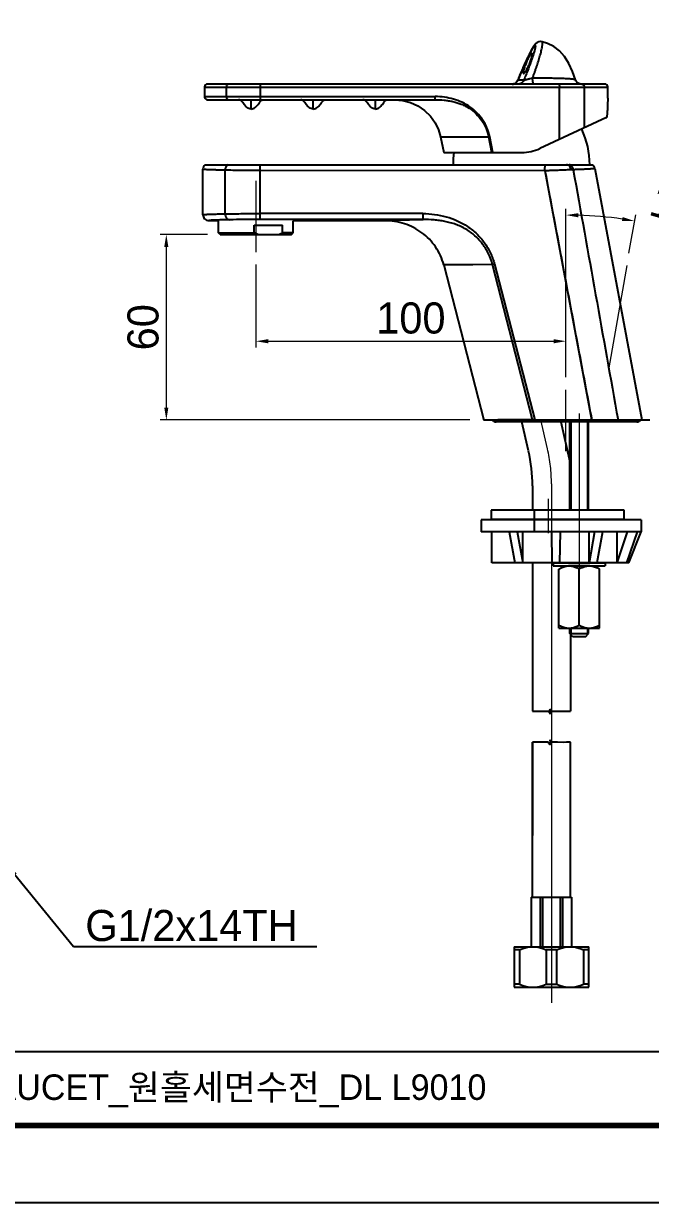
# Model space of a CAD drawing. Extents: x 0 to 790, y 0 to 579.
# Drawn here: x 324.7 to 526.4, y 0 to 379 of the extents above; entities that cross this region are included whole.
import ezdxf

# ---------------------------------------------------------------- set-up
doc = ezdxf.new("R2010")
doc.units = 0
doc.header["$LTSCALE"] = 10
doc.header["$MEASUREMENT"] = 0
doc.header["$PDMODE"] = 3
doc.header["$PDSIZE"] = -10
doc.linetypes.add('CENTER2', pattern=[28.575, 19.05, -3.175, 3.175, -3.175])
doc.layers.get('0').update_dxf_attribs({"linetype": 'CONTINUOUS'})
doc.layers.get('DEFPOINTS').update_dxf_attribs({"linetype": 'CONTINUOUS'})
doc.layers.add('Cneter', color=1, linetype='CENTER2', lineweight=13)
doc.layers.add('DEF_LAYER_ASSEM_MEMBER', color=7, linetype='CONTINUOUS')
doc.layers.add('DEF_LAYER_ROUND_FEAT', color=7, linetype='CONTINUOUS')
doc.styles.add('Daelim Dimension', font='')
doc.styles.add('DLB3013-CR2S_시공도$0$Daelim Dimension', font='H2GTRE.TTF')
doc.styles.get('Daelim Dimension').set_extended_font_data('나눔고딕')
doc.dimstyles.new('A3', dxfattribs={"dimtxt": 3, "dimasz": 4, "dimexe": 1.25, "dimexo": 0.3, "dimtad": 1, "dimdec": 4, "dimdsep": 46, "dimcen": 0, "dimclrd": 5, "dimclre": 5, "dimclrt": 7, "dimadec": 4, "dimazin": 2, "dimtfac": 1, "dimtdec": 4, "dimtmove": 0, "dimatfit": 3, "dimfxl": 1.25, "dimarcsym": 0})
doc.dimstyles.new('DLB3013-CR2S_시공도$0$DEFAULT', dxfattribs={"dimscale": 2, "dimtxt": 2, "dimasz": 2, "dimexe": 0, "dimexo": 2, "dimgap": 1, "dimtad": 1, "dimdec": 1, "dimzin": 9, "dimdsep": 46, "dimtxsty": 'DLB3013-CR2S_시공도$0$Daelim Dimension', "dimcen": 0.5, "dimclrd": 252, "dimclre": 252, "dimclrt": 3, "dimadec": 1, "dimazin": 0, "dimtfac": 1, "dimtdec": 1, "dimtix": 1, "dimtmove": 0, "dimatfit": 3, "dimfxl": 1, "dimtolj": 1, "dimtzin": 1, "dimlwd": 9, "dimlwe": 9, "dimarcsym": 0})

# ---------------------------------------------------------------- blocks, each defined once
blk = doc.blocks.new('A$C4846750D')
at = {"color": 7, "linetype": 'Continuous'}
for p, q in [((0, 0), (0, 19)), ((13, 0), (13, 19)), ((13, 0), (0, 0))]:
    blk.add_line(p, q, dxfattribs=at)
at = {"color": 0}
for p, q in [((3.02, 20), (9.98, 20)), ((6.5, 1), (6.5, 19))]:
    blk.add_line(p, q, dxfattribs=at)
at = {"color": 7, "linetype": 'Continuous'}
for points in [[(3.02, 20), (2.44, 19.94), (1.86, 19.81), (1.27, 19.61), (0.65, 19.35), (0, 19)], [(6.5, 19), (5.84, 19.35), (5.23, 19.62), (4.64, 19.81), (4.06, 19.94), (3.48, 20)], [(9.52, 20), (8.94, 19.94), (8.36, 19.81), (7.77, 19.61), (7.15, 19.35), (6.5, 19)], [(13, 19), (12.34, 19.35), (11.73, 19.62), (11.14, 19.81), (10.56, 19.94), (9.98, 20)], [(3.02, 0), (2.44, 0.06), (1.86, 0.19), (1.27, 0.39), (0.65, 0.65), (0, 1)], [(6.5, 1), (5.84, 0.65), (5.23, 0.38), (4.64, 0.19), (4.06, 0.06), (3.48, 0)], [(9.52, 0), (8.94, 0.06), (8.36, 0.19), (7.77, 0.39), (7.15, 0.65), (6.5, 1)], [(13, 1), (12.34, 0.65), (11.73, 0.38), (11.14, 0.19), (10.56, 0.06), (9.98, 0)]]:
    blk.add_lwpolyline(points, dxfattribs=at)
blk = doc.blocks.new('sdvxcvxc')
for p, q in [((7623.64, 273.94), (7666.45, 273.94)), ((7623.64, 270.94), (7623.64, 273.94)), ((7666.45, 273.94), (7666.45, 270.94)), ((7623.64, 270.94), (7666.45, 270.94))]:
    blk.add_line(p, q)
at = {"layer": 'Cneter'}
for p, q in [((7638.14, 277.53), (7638.14, 266.53)), ((7648.14, 277.53), (7648.14, 266.53))]:
    blk.add_line(p, q, dxfattribs=at)
blk = doc.blocks.new('sdvxcvxcv')
for p, q in [((7563.11, 326.08), (7563.11, 322.28)), ((7563.11, 326.08), (7614.61, 326.08)), ((7614.61, 326.08), (7614.61, 322.28)), ((7563.11, 322.28), (7614.61, 322.28)), ((7567.11, 312.28), (7563.11, 322.28)), ((7567.74, 312.28), (7564.39, 322.28)), ((7570.91, 312.28), (7567.55, 322.28)), ((7570.91, 312.28), (7570.91, 322.28)), ((7575.6, 322.28), (7577.41, 312.28)), ((7578.14, 322.28), (7579.95, 312.28)), ((7579.95, 312.28), (7579.95, 322.28)), ((7589.36, 312.28), (7589.11, 322.28)), ((7592.07, 322.28), (7591.86, 312.28)), ((7603.07, 322.28), (7601.26, 312.28)), ((7601.26, 312.28), (7601.26, 322.28)), ((7605.61, 322.28), (7603.8, 312.28)), ((7611.23, 312.28), (7611.23, 322.28)), ((7567.11, 312.28), (7567.11, 314.18)), ((7567.11, 312.28), (7611.23, 312.28))]:
    blk.add_line(p, q)
at = {"layer": 'Cneter'}
blk.add_line((7583.11, 331.08), (7583.11, 308.54), dxfattribs=at)
blk = doc.blocks.new('sdf45x4v53')
for p, q in [((4521.38, -363.03), (4521.38, -364.03)), ((4521.38, -363.03), (4538.08, -363.03)), ((4538.08, -363.03), (4538.08, -364.03)), ((4521.38, -364.03), (4538.08, -364.03))]:
    blk.add_line(p, q)
at = {"color": 7, "linetype": 'Continuous'}
for p, q in [((4526.73, -385.79), (4526.73, -384.03)), ((4527.73, -386.79), (4526.73, -385.79)), ((4526.73, -385.79), (4532.73, -385.79)), ((4531.73, -386.79), (4532.73, -385.79)), ((4532.73, -385.79), (4532.73, -384.03)), ((4531.73, -386.79), (4527.73, -386.79))]:
    blk.add_line(p, q, dxfattribs=at)
at = {"color": 3, "linetype": 'Continuous'}
for p, q in [((4527.03, -384), (4527.03, -386.09)), ((4532.43, -384), (4532.43, -386.09))]:
    blk.add_line(p, q, dxfattribs=at)
at = {"xscale": -1}
for name, p in [('sdvxcvxcv', (12112.84, -675.31)), ('sdvxcvxc', (12167.87, -620.04))]:
    blk.add_blockref(name, p, dxfattribs=at)
at = {"color": 0, "xscale": -1}
blk.add_blockref('A$C4846750D', (4536.23, -384.03), dxfattribs=at)
blk = doc.blocks.new('sd4f5x6v4cxv')
at = {"color": 7, "linetype": 'Continuous'}
for p, q in [((3725.48, 115.87), (3725.48, 115.87)), ((3727.28, 115.35), (3725.48, 115.87)), ((3732.74, 111.09), (3731.11, 112.95)), ((3734.14, 108.85), (3732.74, 111.09)), ((3719.04, 106.72), (3718.56, 105.58)), ((3719.49, 107.73), (3719, 106.62)), ((3719.91, 108.69), (3719.43, 107.6)), ((3735.34, 106.29), (3734.14, 108.85)), ((3736.26, 103.65), (3735.34, 106.29)), ((3716.8, 102.49), (3716.33, 102.3)), ((3717.21, 102.79), (3716.8, 102.49)), ((3718.11, 104.51), (3717.68, 103.47)), ((3717.68, 103.47), (3717.68, 103.47)), ((3717.71, 103.47), (3717.68, 103.47)), ((3719.61, 103.47), (3717.71, 103.47)), ((3718.59, 105.64), (3718.1, 104.49)), ((3736.39, 103.33), (3736.26, 103.65)), ((3736.7, 102.88), (3736.39, 103.33)), ((3737.13, 102.53), (3736.7, 102.88)), ((3737.63, 102.31), (3737.13, 102.53)), ((3616.85, 101.24), (3616.85, 98.24)), ((3616.85, 101.24), (3746.71, 101.24)), ((3745.71, 102.24), (3617.85, 102.24)), ((3623.86, 101.24), (3623.86, 98.24)), ((3634.77, 101.24), (3634.77, 98.24)), ((3716.33, 102.3), (3715.89, 102.24)), ((3731.06, 84.42), (3731.06, 101.24)), ((3738.17, 102.24), (3737.63, 102.31)), ((3739.13, 88.16), (3739.12, 101.24)), ((3746.71, 97.74), (3746.71, 101.24)), ((3616.85, 98.24), (3691.14, 98.24)), ((3617.85, 97.24), (3691.17, 97.24)), ((3631.85, 94.24), (3631.85, 97.24)), ((3651.85, 94.24), (3651.85, 97.24)), ((3671.85, 94.24), (3671.85, 97.24)), ((3746.27, 91.46), (3724.8, 81.53)), ((3746.55, 94.74), (3746.55, 93.8)), ((3692.83, 85.26), (3693.87, 80.24)), ((3692.83, 85.26), (3708.33, 85.26)), ((3709.36, 80.24), (3708.33, 85.26)), ((3709.69, 80.24), (3708.64, 85.33)), ((3693.87, 80.24), (3718.93, 80.24)), ((3617.05, 76.32), (3741.71, 76.32)), ((3680.64, 76.32), (3726.46, 76.26)), ((3616.36, 60.26), (3616.36, 74.85)), ((3623.49, 60.54), (3623.49, 74.56)), ((3634.76, 60.61), (3634.76, 74.47)), ((3726.43, 74.36), (3634.76, 74.47)), ((3742.48, 75.11), (3757.64, -5.75)), ((3618.25, 58.36), (3621.36, 58.36)), ((3622.35, 58.58), (3622.28, 58.58)), ((3687.14, 60.61), (3634.76, 60.61)), ((3687.2, 58.71), (3634.82, 58.71)), ((3674.96, 58.33), (3645.36, 58.34)), ((3647.85, 58.34), (3647.85, 58.34)), ((3697.89, 44.14), (3693.84, 44.12)), ((3693.84, 44.12), (3706.75, -5.77)), ((3703.24, 44.17), (3697.89, 44.14)), ((3709.59, 44.2), (3703.24, 44.17)), ((3722.47, -5.72), (3709.59, 44.2)), ((3710.19, 44.36), (3723.15, -5.72)), ((3711.24, -5.74), (3706.75, -5.77)), ((3711.35, -5.89), (3706.75, -5.77)), ((3711.34, -5.74), (3711.24, -5.74)), ((3711.35, -5.89), (3752.38, -5.89)), ((3752.38, -5.89), (3757.64, -5.75)), ((3752.42, -5.72), (3752.85, -5.72)), ((3752.85, -5.72), (3757.64, -5.75))]:
    blk.add_line(p, q, dxfattribs=at)
for points in [[(3725.48, 115.87), (3725.02, 115.92), (3724.43, 115.82), (3723.92, 115.59), (3723.51, 115.27), (3723.17, 114.89), (3722.85, 114.46), (3722.54, 113.96), (3722.21, 113.38), (3721.85, 112.73), (3721.49, 112.02), (3721.11, 111.27), (3720.73, 110.46), (3720.33, 109.6), (3719.84, 108.52)], [(3725.48, 115.87), (3725.05, 115.92), (3724.45, 115.83), (3723.94, 115.6), (3723.54, 115.29), (3723.21, 114.95), (3722.92, 114.56), (3722.63, 114.11), (3722.33, 113.59), (3722.01, 113.02), (3721.68, 112.4), (3721.34, 111.72), (3720.98, 111), (3720.61, 110.22), (3720.23, 109.4)], [(3731.11, 112.95), (3729.26, 114.37), (3727.28, 115.35)], [(3717.68, 103.47), (3717.53, 103.18), (3717.21, 102.79)], [(3617.85, 102.24), (3617.5, 102.18), (3617.2, 102), (3616.98, 101.73), (3616.86, 101.4), (3616.85, 101.24)], [(3746.71, 101.24), (3746.69, 101.4), (3746.58, 101.73), (3746.36, 102), (3746.05, 102.18), (3745.71, 102.24)], [(3616.85, 98.24), (3616.86, 98.08), (3616.98, 97.75), (3617.2, 97.48), (3617.5, 97.3), (3617.85, 97.24)], [(3678.14, 97.24), (3680.69, 97.02), (3683.19, 96.36), (3685.56, 95.28), (3687.71, 93.79), (3689.56, 91.96), (3691.07, 89.83), (3692.18, 87.51), (3692.83, 85.26)]]:
    blk.add_lwpolyline(points, dxfattribs=at)
for centre, radius, start, end in [((3671.85, 96.15), 1.91, 269.9412, 284.2774), ((3714.35, 76.32), 26.5, 0, 25.5665), ((3738.52, -59.6), 147.98, 101.6498, 101.7737), ((3723.35, 76.32), 26.5, 171.4811, 180), ((3718.93, 94.24), 14, 270, 294.8293), ((3740.61, 74.76), 1.9, 10.6236, 54.8639), ((3634.06, -405.71), 464.43, 91.1264, 91.4447), ((3768.81, -182.02), 233.84, 104.5181, 104.671), ((3723.71, -3386.06), 3380.34, 90.02103, 90.20973), ((3722.49, -89.96), 84.24, 89.5541, 90.0155), ((3731.11, 1006.93), 1012.68, 269.54961, 270.5869), ((3762.8, 1236.3), 1242.06, 269.40693, 269.52125)]:
    blk.add_arc(centre, radius, start, end, dxfattribs=at)
for points, knots in [([(3717.71, 103.47), (3717.94, 104.02), (3718.39, 105.13), (3719.09, 106.77), (3719.81, 108.41), (3720.42, 109.75), (3720.91, 110.79), (3721.28, 111.55), (3721.65, 112.28), (3722.02, 112.97), (3722.37, 113.6), (3722.66, 114.06), (3722.87, 114.36), (3723.01, 114.52), (3723.11, 114.63), (3723.19, 114.67), (3723.23, 114.68), (3723.27, 114.67), (3723.3, 114.64), (3723.32, 114.59), (3723.34, 114.5), (3723.34, 114.35), (3723.31, 114.14), (3723.27, 113.89), (3723.21, 113.61), (3723.14, 113.31), (3723.03, 112.86), (3722.86, 112.28), (3722.63, 111.55), (3722.38, 110.79), (3722.11, 110.01), (3721.83, 109.21), (3721.44, 108.13), (3720.92, 106.77), (3720.27, 105.12), (3719.83, 104.02), (3719.61, 103.47)], [0, 0, 0, 0, 0.073306, 0.146621, 0.219648, 0.291783, 0.327206, 0.361912, 0.395558, 0.42769, 0.457499, 0.483331, 0.494066, 0.503, 0.509564, 0.511878, 0.51366, 0.515155, 0.516745, 0.518747, 0.52131, 0.528126, 0.536875, 0.547277, 0.559096, 0.572035, 0.585824, 0.615331, 0.646745, 0.679566, 0.713404, 0.747991, 0.783143, 0.854636, 0.927086, 1, 1, 1, 1]), ([(3722.44, 104.17), (3722.56, 104.47), (3722.79, 105.07), (3723.12, 105.98), (3723.43, 106.89), (3723.84, 108.09), (3724.31, 109.56), (3724.75, 111.01), (3725.05, 112.13), (3725.25, 112.92), (3725.42, 113.66), (3725.53, 114.24), (3725.59, 114.66), (3725.63, 114.94), (3725.65, 115.2), (3725.65, 115.41), (3725.64, 115.59), (3725.61, 115.73), (3725.56, 115.83), (3725.5, 115.87), (3725.48, 115.87)], [0, 0, 0, 0, 0.079392, 0.158462, 0.237081, 0.315063, 0.468227, 0.61546, 0.685616, 0.752482, 0.814911, 0.871447, 0.896955, 0.920236, 0.940917, 0.958679, 0.973332, 0.984807, 0.99332, 1, 1, 1, 1]), ([(3722.26, 112.12), (3722.22, 112.14), (3722.13, 112.11), (3722.04, 112.04), (3721.95, 111.96), (3721.84, 111.84), (3721.68, 111.63), (3721.47, 111.31), (3721.2, 110.85), (3720.82, 110.12), (3720.55, 109.53), (3720.38, 109.12)], [0, 0, 0, 0, 0.035637, 0.063052, 0.098123, 0.140978, 0.1915, 0.314056, 0.461894, 0.62968, 1, 1, 1, 1]), ([(3721.42, 108.68), (3721.59, 109.09), (3721.83, 109.7), (3722.08, 110.48), (3722.22, 110.99), (3722.3, 111.37), (3722.34, 111.63), (3722.35, 111.78), (3722.35, 111.91), (3722.34, 112.03), (3722.3, 112.11), (3722.26, 112.12)], [0, 0, 0, 0, 0.370306, 0.538082, 0.685916, 0.808474, 0.858998, 0.901859, 0.936936, 0.964355, 1, 1, 1, 1]), ([(3720.38, 109.12), (3720.2, 108.7), (3719.97, 108.1), (3719.71, 107.31), (3719.57, 106.8), (3719.49, 106.42), (3719.45, 106.16), (3719.44, 106.01), (3719.44, 105.88), (3719.46, 105.77), (3719.5, 105.69), (3719.54, 105.67)], [0, 0, 0, 0, 0.370306, 0.538082, 0.685916, 0.808474, 0.858998, 0.901859, 0.936936, 0.964355, 1, 1, 1, 1]), ([(3719.54, 105.67), (3719.58, 105.65), (3719.66, 105.68), (3719.76, 105.75), (3719.85, 105.84), (3719.95, 105.95), (3720.11, 106.16), (3720.32, 106.48), (3720.59, 106.94), (3720.97, 107.67), (3721.24, 108.27), (3721.42, 108.68)], [0, 0, 0, 0, 0.035637, 0.063052, 0.098123, 0.140978, 0.1915, 0.314056, 0.461894, 0.62968, 1, 1, 1, 1]), ([(3715.89, 102.24), (3716.08, 102.24), (3716.47, 102.3), (3717, 102.55), (3717.43, 102.95), (3717.63, 103.29), (3717.71, 103.47)], [0, 0, 0, 0, 0.248733, 0.498094, 0.748496, 1, 1, 1, 1]), ([(3719.61, 103.47), (3719.54, 103.29), (3719.34, 102.95), (3718.9, 102.55), (3718.37, 102.3), (3717.98, 102.24), (3717.79, 102.24)], [0, 0, 0, 0, 0.251504, 0.501906, 0.751267, 1, 1, 1, 1]), ([(3722.44, 104.17), (3722.15, 104.08), (3721.72, 103.96), (3721.14, 103.81), (3720.73, 103.7), (3720.4, 103.62), (3720.16, 103.56), (3720, 103.53), (3719.87, 103.5), (3719.76, 103.48), (3719.67, 103.47), (3719.63, 103.47), (3719.61, 103.47)], [0, 0, 0, 0, 0.310147, 0.464426, 0.61276, 0.749203, 0.810518, 0.865587, 0.913258, 0.952471, 0.981962, 1, 1, 1, 1]), ([(3736.26, 103.65), (3736.26, 103.66), (3736.24, 103.66), (3736.21, 103.68), (3736.16, 103.69), (3736.09, 103.7), (3736, 103.72), (3735.86, 103.74), (3735.65, 103.77), (3735.36, 103.81), (3735.04, 103.84), (3734.68, 103.88), (3734.16, 103.92), (3733.47, 103.96), (3732.59, 104), (3731.67, 104.04), (3730.72, 104.07), (3729.73, 104.09), (3728.73, 104.12), (3727.71, 104.13), (3726.68, 104.15), (3725.63, 104.15), (3724.57, 104.17), (3723.51, 104.18), (3722.8, 104.14), (3722.44, 104.17)], [0, 0, 0, 0, 0.001103, 0.003662, 0.007599, 0.01279, 0.019118, 0.026509, 0.044196, 0.065274, 0.08909, 0.115039, 0.142733, 0.202114, 0.265663, 0.33242, 0.401591, 0.472653, 0.545221, 0.619007, 0.693795, 0.769411, 0.845712, 0.922608, 1, 1, 1, 1]), ([(3722.9, 102.24), (3722.82, 102.24), (3722.72, 102.38), (3722.64, 102.57), (3722.57, 102.81), (3722.52, 103.1), (3722.46, 103.56), (3722.44, 103.92), (3722.44, 104.17)], [0, 0, 0, 0, 0.109675, 0.204133, 0.325566, 0.470806, 0.63541, 1, 1, 1, 1]), ([(3624.62, 102.24), (3624.52, 102.24), (3624.3, 102.18), (3624.05, 101.95), (3623.89, 101.62), (3623.86, 101.37), (3623.86, 101.24)], [0, 0, 0, 0, 0.217614, 0.455372, 0.71915, 1, 1, 1, 1]), ([(3634.8, 102.24), (3634.8, 102.24), (3634.79, 102.23), (3634.79, 102.22), (3634.79, 102.19), (3634.79, 102.16), (3634.78, 102.12), (3634.78, 102.04), (3634.78, 101.94), (3634.77, 101.79), (3634.77, 101.61), (3634.77, 101.43), (3634.77, 101.3), (3634.77, 101.24)], [0, 0, 0, 0, 0.005689, 0.020374, 0.044335, 0.077468, 0.119448, 0.169859, 0.294116, 0.445384, 0.617951, 0.805424, 1, 1, 1, 1]), ([(3731.05, 102.24), (3731.05, 102.24), (3731.05, 102.23), (3731.05, 102.22), (3731.05, 102.19), (3731.05, 102.16), (3731.05, 102.12), (3731.05, 102.04), (3731.05, 101.94), (3731.05, 101.79), (3731.06, 101.62), (3731.06, 101.43), (3731.06, 101.3), (3731.06, 101.24)], [0, 0, 0, 0, 0.004919, 0.019338, 0.043155, 0.076207, 0.118149, 0.168557, 0.292897, 0.444355, 0.617206, 0.805032, 1, 1, 1, 1]), ([(3738.31, 102.24), (3738.42, 102.24), (3738.64, 102.18), (3738.91, 101.95), (3739.08, 101.62), (3739.12, 101.37), (3739.12, 101.24)], [0, 0, 0, 0, 0.225243, 0.465632, 0.726103, 1, 1, 1, 1]), ([(3623.86, 98.24), (3623.86, 98.11), (3623.89, 97.86), (3624.05, 97.53), (3624.3, 97.3), (3624.52, 97.24), (3624.62, 97.24)], [0, 0, 0, 0, 0.280754, 0.544471, 0.782308, 1, 1, 1, 1]), ([(3631.85, 94.24), (3631.61, 94.24), (3631.15, 94.32), (3630.54, 94.69), (3630.04, 95.18), (3629.6, 95.73), (3629.19, 96.28), (3628.84, 96.69), (3628.55, 96.96), (3628.33, 97.11), (3628.09, 97.21), (3627.93, 97.24), (3627.85, 97.24)], [0, 0, 0, 0, 0.135752, 0.267146, 0.402629, 0.540771, 0.675144, 0.798065, 0.853457, 0.904666, 0.952711, 1, 1, 1, 1]), ([(3631.85, 94.24), (3632.08, 94.24), (3632.55, 94.32), (3633.15, 94.69), (3633.65, 95.18), (3634.1, 95.73), (3634.51, 96.28), (3634.85, 96.69), (3635.14, 96.96), (3635.36, 97.11), (3635.6, 97.21), (3635.76, 97.24), (3635.85, 97.24)], [0, 0, 0, 0, 0.135752, 0.267146, 0.402629, 0.540772, 0.675145, 0.798065, 0.853457, 0.904666, 0.952711, 1, 1, 1, 1]), ([(3634.77, 98.24), (3634.77, 98.17), (3634.77, 98.04), (3634.77, 97.86), (3634.77, 97.69), (3634.78, 97.54), (3634.78, 97.43), (3634.78, 97.36), (3634.79, 97.32), (3634.79, 97.28), (3634.79, 97.26), (3634.79, 97.25), (3634.8, 97.24), (3634.8, 97.24)], [0, 0, 0, 0, 0.194576, 0.382049, 0.554616, 0.705884, 0.830141, 0.880552, 0.922532, 0.955665, 0.979626, 0.994311, 1, 1, 1, 1]), ([(3635.53, 97.18), (3635.6, 97.21), (3635.71, 97.23), (3635.82, 97.24), (3635.85, 97.24)], [0, 0, 0, 0, 0.747479, 1, 1, 1, 1]), ([(3648.17, 97.18), (3648.09, 97.21), (3647.98, 97.23), (3647.87, 97.24), (3647.85, 97.24)], [0, 0, 0, 0, 0.747492, 1, 1, 1, 1]), ([(3651.85, 94.24), (3651.61, 94.24), (3651.15, 94.32), (3650.54, 94.69), (3650.04, 95.18), (3649.6, 95.73), (3649.19, 96.28), (3648.84, 96.69), (3648.55, 96.96), (3648.33, 97.11), (3648.09, 97.21), (3647.93, 97.24), (3647.85, 97.24)], [0, 0, 0, 0, 0.135752, 0.267146, 0.402629, 0.540771, 0.675144, 0.798065, 0.853457, 0.904666, 0.952711, 1, 1, 1, 1]), ([(3651.85, 94.24), (3652.08, 94.24), (3652.55, 94.32), (3653.15, 94.69), (3653.65, 95.18), (3654.1, 95.73), (3654.51, 96.28), (3654.85, 96.69), (3655.14, 96.96), (3655.36, 97.11), (3655.6, 97.21), (3655.76, 97.24), (3655.85, 97.24)], [0, 0, 0, 0, 0.135752, 0.267146, 0.402629, 0.540772, 0.675145, 0.798065, 0.853457, 0.904666, 0.952711, 1, 1, 1, 1]), ([(3655.53, 97.18), (3655.6, 97.21), (3655.71, 97.23), (3655.82, 97.24), (3655.85, 97.24)], [0, 0, 0, 0, 0.747479, 1, 1, 1, 1]), ([(3671.85, 94.24), (3671.61, 94.24), (3671.15, 94.32), (3670.54, 94.69), (3670.04, 95.18), (3669.6, 95.73), (3669.19, 96.28), (3668.84, 96.69), (3668.55, 96.96), (3668.33, 97.11), (3668.09, 97.21), (3667.93, 97.24), (3667.85, 97.24)], [0, 0, 0, 0, 0.135752, 0.267146, 0.402629, 0.540771, 0.675144, 0.798065, 0.853457, 0.904666, 0.952711, 1, 1, 1, 1]), ([(3671.85, 94.24), (3672.08, 94.24), (3672.55, 94.32), (3673.15, 94.69), (3673.65, 95.18), (3674.1, 95.73), (3674.51, 96.28), (3674.85, 96.69), (3675.14, 96.96), (3675.36, 97.11), (3675.6, 97.21), (3675.76, 97.24), (3675.85, 97.24)], [0, 0, 0, 0, 0.135752, 0.267146, 0.402629, 0.540772, 0.675145, 0.798065, 0.853457, 0.904666, 0.952711, 1, 1, 1, 1]), ([(3675.53, 97.18), (3675.6, 97.21), (3675.71, 97.23), (3675.82, 97.24), (3675.85, 97.24)], [0, 0, 0, 0, 0.747479, 1, 1, 1, 1]), ([(3691.17, 97.24), (3691.17, 97.24), (3691.16, 97.25), (3691.16, 97.26), (3691.16, 97.28), (3691.16, 97.32), (3691.15, 97.36), (3691.15, 97.43), (3691.14, 97.54), (3691.14, 97.69), (3691.14, 97.86), (3691.14, 98.04), (3691.14, 98.17), (3691.14, 98.24)], [0, 0, 0, 0, 0.00569, 0.020377, 0.044334, 0.077452, 0.119412, 0.169806, 0.294028, 0.44527, 0.61785, 0.805392, 1, 1, 1, 1]), ([(3708.64, 85.33), (3708.25, 87.24), (3707.07, 90.04), (3704.59, 93.1), (3702.33, 95.01), (3699.76, 96.48), (3696.98, 97.49), (3694.08, 98.1), (3692.12, 98.24), (3691.14, 98.24)], [0, 0, 0, 0, 0.249173, 0.374307, 0.499445, 0.624568, 0.749688, 0.874847, 1, 1, 1, 1]), ([(3691.17, 97.24), (3692.11, 97.24), (3693.53, 97.16), (3695.4, 96.92), (3697.27, 96.57), (3699.09, 96.02), (3700.82, 95.22), (3702.47, 94.26), (3704.34, 92.76), (3706.18, 90.55), (3707.55, 88.02), (3708.13, 86.19), (3708.33, 85.26)], [0, 0, 0, 0, 0.124098, 0.186343, 0.248654, 0.373485, 0.436112, 0.498791, 0.624062, 0.749358, 0.874667, 1, 1, 1, 1]), ([(3746.71, 97.74), (3746.71, 97.74), (3746.71, 97.73), (3746.7, 97.72), (3746.7, 97.7), (3746.7, 97.68), (3746.7, 97.64), (3746.69, 97.59), (3746.68, 97.5), (3746.67, 97.37), (3746.66, 97.22), (3746.64, 97.05), (3746.63, 96.85), (3746.61, 96.63), (3746.59, 96.31), (3746.57, 95.87), (3746.55, 95.32), (3746.55, 94.93), (3746.55, 94.74)], [0, 0, 0, 0, 0.001216, 0.004852, 0.010891, 0.019317, 0.030112, 0.043258, 0.076447, 0.118515, 0.169069, 0.227602, 0.293534, 0.366255, 0.445035, 0.617719, 0.805192, 1, 1, 1, 1]), ([(3746.27, 91.46), (3746.3, 91.48), (3746.36, 91.56), (3746.41, 91.72), (3746.46, 91.96), (3746.49, 92.25), (3746.52, 92.6), (3746.54, 93.12), (3746.55, 93.52), (3746.55, 93.8)], [0, 0, 0, 0, 0.043663, 0.116241, 0.217412, 0.343442, 0.489682, 0.651151, 1, 1, 1, 1]), ([(3617.05, 76.32), (3616.84, 76.14), (3616.48, 75.69), (3616.36, 75.13), (3616.36, 74.85)], [0, 0, 0, 0, 0.500057, 1, 1, 1, 1]), ([(3624.39, 76.32), (3624.25, 76.24), (3623.99, 76.03), (3623.61, 75.45), (3623.49, 74.91), (3623.49, 74.56)], [0, 0, 0, 0, 0.231561, 0.486425, 1, 1, 1, 1]), ([(3634.76, 74.47), (3634.76, 74.68), (3634.76, 75.07), (3634.77, 75.6), (3634.79, 76.01), (3634.8, 76.23), (3634.81, 76.32)], [0, 0, 0, 0, 0.335243, 0.633938, 0.86384, 1, 1, 1, 1]), ([(3726.43, 74.36), (3726.43, 74.48), (3726.43, 74.72), (3726.43, 75.07), (3726.44, 75.39), (3726.44, 75.68), (3726.44, 75.88), (3726.45, 76.02), (3726.45, 76.1), (3726.45, 76.17), (3726.45, 76.21), (3726.46, 76.24), (3726.46, 76.26), (3726.46, 76.26)], [0, 0, 0, 0, 0.192792, 0.378702, 0.550113, 0.700838, 0.825304, 0.876129, 0.918729, 0.952686, 0.977657, 0.993465, 1, 1, 1, 1]), ([(3726.46, 76.26), (3727.12, 76.26), (3728.41, 76.26), (3730.7, 76.28), (3732.33, 76.29), (3733.34, 76.32)], [0, 0, 0, 0, 0.288415, 0.560977, 1, 1, 1, 1]), ([(3734.84, 74.7), (3734.81, 74.91), (3734.7, 75.33), (3734.36, 75.87), (3733.88, 76.23), (3733.5, 76.32), (3733.33, 76.32)], [0, 0, 0, 0, 0.265185, 0.532838, 0.780649, 1, 1, 1, 1]), ([(3735.53, 74.72), (3735.5, 74.92), (3735.4, 75.3), (3735.1, 75.8), (3734.68, 76.17), (3734.35, 76.29), (3734.18, 76.32)], [0, 0, 0, 0, 0.269947, 0.528097, 0.770685, 1, 1, 1, 1]), ([(3623.49, 74.56), (3623, 74.57), (3622.06, 74.59), (3620.71, 74.63), (3619.51, 74.66), (3618.6, 74.69), (3617.97, 74.71), (3617.56, 74.73), (3617.21, 74.75), (3616.92, 74.77), (3616.69, 74.79), (3616.53, 74.8), (3616.44, 74.82), (3616.4, 74.83), (3616.37, 74.83), (3616.36, 74.84), (3616.36, 74.85)], [0, 0, 0, 0, 0.206197, 0.395014, 0.564167, 0.711356, 0.775474, 0.832451, 0.881681, 0.922792, 0.955475, 0.979383, 0.987941, 0.994193, 0.998141, 1, 1, 1, 1]), ([(3634.76, 74.47), (3632.69, 74.48), (3628.94, 74.49), (3625.18, 74.53), (3623.49, 74.56)], [0, 0, 0, 0, 0.550267, 1, 1, 1, 1]), ([(3734.84, 74.7), (3734.29, 74.69), (3733.06, 74.62), (3731.45, 74.55), (3730.01, 74.49), (3728.85, 74.45), (3727.65, 74.41), (3726.84, 74.38), (3726.43, 74.36)], [0, 0, 0, 0, 0.197659, 0.439109, 0.572422, 0.71162, 0.854783, 1, 1, 1, 1]), ([(3726.43, 74.36), (3727.67, 67.69), (3730.19, 54.35), (3733.96, 34.33), (3737.71, 14.32), (3740.22, 0.97), (3741.48, -5.7)], [0, 0, 0, 0, 0.25, 0.5, 0.75, 1, 1, 1, 1]), ([(3735.53, 74.72), (3735.48, 74.72), (3735.28, 74.72), (3735.09, 74.71), (3734.95, 74.71)], [0, 0, 0, 0, 0.253698, 1, 1, 1, 1]), ([(3742.48, 75.11), (3742.48, 75.11), (3742.47, 75.1), (3742.43, 75.08), (3742.33, 75.06), (3742.18, 75.04), (3741.96, 75.02), (3741.68, 74.99), (3741.34, 74.97), (3740.96, 74.94), (3740.34, 74.91), (3739.46, 74.86), (3738.28, 74.81), (3736.95, 74.77), (3736.02, 74.74), (3735.53, 74.72)], [0, 0, 0, 0, 0.001883, 0.005629, 0.019805, 0.042926, 0.074719, 0.114864, 0.163053, 0.218944, 0.28207, 0.428142, 0.597997, 0.789364, 1, 1, 1, 1]), ([(3616.36, 60.26), (3616.36, 60.26), (3616.37, 60.27), (3616.4, 60.28), (3616.44, 60.29), (3616.53, 60.3), (3616.69, 60.32), (3616.92, 60.34), (3617.21, 60.36), (3617.56, 60.37), (3617.97, 60.39), (3618.6, 60.42), (3619.51, 60.45), (3620.71, 60.48), (3622.06, 60.51), (3623, 60.53), (3623.49, 60.54)], [0, 0, 0, 0, 0.001858, 0.005805, 0.012055, 0.020613, 0.044518, 0.0772, 0.118309, 0.167538, 0.224514, 0.288633, 0.435822, 0.604977, 0.793798, 1, 1, 1, 1]), ([(3616.36, 60.26), (3616.36, 60.01), (3616.45, 59.51), (3616.88, 58.88), (3617.51, 58.46), (3618.01, 58.36), (3618.25, 58.36)], [0, 0, 0, 0, 0.250026, 0.500001, 0.749975, 1, 1, 1, 1]), ([(3622.28, 58.58), (3621.99, 58.57), (3621.43, 58.55), (3620.65, 58.53), (3619.96, 58.5), (3619.45, 58.48), (3619.1, 58.46), (3618.88, 58.45), (3618.7, 58.43), (3618.54, 58.42), (3618.43, 58.41), (3618.36, 58.4), (3618.31, 58.39), (3618.29, 58.38), (3618.27, 58.38), (3618.27, 58.37), (3618.28, 58.37), (3618.26, 58.36), (3618.26, 58.36), (3618.23, 58.36), (3618.25, 58.36), (3618.25, 58.36)], [0, 0, 0, 0, 0.214884, 0.408216, 0.577885, 0.721021, 0.781968, 0.835414, 0.881354, 0.919296, 0.948691, 0.961996, 0.973915, 0.982049, 0.983972, 0.984642, 0.985669, 0.98696, 0.99233, 0.995508, 1, 1, 1, 1]), ([(3623.49, 60.54), (3625.18, 60.57), (3628.94, 60.6), (3632.69, 60.61), (3634.76, 60.61)], [0, 0, 0, 0, 0.449732, 1, 1, 1, 1]), ([(3623.49, 60.54), (3623.49, 60.3), (3623.56, 59.83), (3623.86, 59.19), (3624.35, 58.75), (3624.75, 58.64), (3624.93, 58.64)], [0, 0, 0, 0, 0.269289, 0.543992, 0.791157, 1, 1, 1, 1]), ([(3634.82, 58.71), (3633, 58.71), (3629.71, 58.7), (3626.41, 58.67), (3624.93, 58.64)], [0, 0, 0, 0, 0.550271, 1, 1, 1, 1]), ([(3634.82, 58.71), (3634.82, 58.72), (3634.81, 58.73), (3634.81, 58.76), (3634.8, 58.81), (3634.8, 58.87), (3634.79, 58.95), (3634.78, 59.09), (3634.78, 59.3), (3634.77, 59.58), (3634.77, 59.9), (3634.76, 60.25), (3634.76, 60.49), (3634.76, 60.61)], [0, 0, 0, 0, 0.007066, 0.023081, 0.048157, 0.082159, 0.124763, 0.175566, 0.299926, 0.450491, 0.621726, 0.807444, 1, 1, 1, 1]), ([(3674.96, 58.33), (3674.96, 58.33), (3674.97, 58.34), (3674.97, 58.34), (3674.98, 58.34)], [0, 0, 0, 0, 0.667213, 1, 1, 1, 1]), ([(3693.84, 44.12), (3693.31, 46.16), (3691.54, 50.09), (3687.79, 53.95), (3684.19, 56.19), (3681.25, 57.42), (3678.66, 58.04), (3676.55, 58.29), (3675.49, 58.33), (3674.96, 58.33)], [0, 0, 0, 0, 0.249185, 0.498588, 0.623853, 0.749157, 0.874498, 0.937249, 1, 1, 1, 1]), ([(3675.02, 58.36), (3675.06, 58.36), (3675.1, 58.36), (3675.15, 58.36), (3675.17, 58.36), (3675.18, 58.36), (3675.18, 58.35), (3675.17, 58.35), (3675.16, 58.35), (3675.14, 58.35), (3675.1, 58.35), (3675.04, 58.34), (3675, 58.34), (3674.98, 58.34)], [0, 0, 0, 0, 0.271304, 0.367864, 0.412445, 0.433338, 0.44086, 0.455845, 0.486305, 0.543208, 0.64584, 0.804121, 1, 1, 1, 1]), ([(3675.02, 58.36), (3675.07, 58.37), (3675.19, 58.39), (3675.54, 58.43), (3676.19, 58.48), (3677.21, 58.53), (3678.58, 58.57), (3680.29, 58.62), (3682.33, 58.65), (3684.67, 58.69), (3686.32, 58.71), (3687.2, 58.71)], [0, 0, 0, 0, 0.011988, 0.030234, 0.08678, 0.171053, 0.283388, 0.423989, 0.591729, 0.784579, 1, 1, 1, 1]), ([(3687.14, 60.61), (3689.67, 60.61), (3694.74, 59.96), (3700.61, 57.34), (3704.57, 54.16), (3706.66, 51.76), (3708.04, 49.63), (3709.23, 47.39), (3709.87, 45.58), (3710.19, 44.36)], [0, 0, 0, 0, 0.249694, 0.499191, 0.624327, 0.749478, 0.812133, 0.874796, 1, 1, 1, 1]), ([(3687.14, 60.61), (3687.14, 60.5), (3687.14, 60.27), (3687.14, 59.92), (3687.15, 59.59), (3687.16, 59.3), (3687.16, 59.08), (3687.17, 58.94), (3687.18, 58.86), (3687.18, 58.8), (3687.19, 58.76), (3687.19, 58.73), (3687.19, 58.72), (3687.2, 58.71)], [0, 0, 0, 0, 0.180173, 0.364021, 0.541237, 0.700006, 0.829493, 0.881321, 0.923732, 0.956333, 0.979492, 0.993787, 1, 1, 1, 1]), ([(3709.59, 44.2), (3709.28, 45.39), (3708.41, 47.72), (3706.47, 50.86), (3704.39, 53.12), (3702.5, 54.64), (3700.48, 55.98), (3698.28, 56.99), (3695.98, 57.71), (3694.24, 58.11), (3692.48, 58.39), (3690.14, 58.65), (3688.37, 58.72), (3687.2, 58.71)], [0, 0, 0, 0, 0.127724, 0.254948, 0.380619, 0.443814, 0.506837, 0.631543, 0.693731, 0.755622, 0.817011, 0.878029, 1, 1, 1, 1]), ([(3741.48, -5.7), (3743.05, -5.69), (3745.87, -5.68), (3748.69, -5.68), (3749.94, -5.7)], [0, 0, 0, 0, 0.55742, 1, 1, 1, 1])]:
    blk.add_open_spline(points, degree=3, knots=knots, dxfattribs=at)
for points in [[(3734.95, 74.71), (3734.91, 74.71), (3734.88, 74.71), (3734.84, 74.7)], [(3735.53, 74.72), (3740.34, 47.92), (3745.14, 21.11), (3749.94, -5.7)]]:
    blk.add_open_spline(points, degree=3, dxfattribs=at)
at = {"layer": 'DEF_LAYER_ASSEM_MEMBER', "color": 7, "linetype": 'Continuous'}
for p, q in [((3621.36, 54.38), (3621.36, 58.36)), ((3632.83, 54.38), (3632.83, 56.88)), ((3632.83, 56.88), (3641.96, 56.88)), ((3641.96, 54.38), (3641.96, 56.88)), ((3645.36, 54.38), (3645.36, 58.34)), ((3621.86, 53.88), (3621.36, 54.38)), ((3621.36, 54.38), (3632.83, 54.38)), ((3621.86, 53.88), (3644.86, 53.88)), ((3645.36, 54.38), (3641.96, 54.38)), ((3644.86, 53.88), (3645.36, 54.38))]:
    blk.add_line(p, q, dxfattribs=at)
for points in [[(3634.13, 53.88), (3634.02, 53.92), (3633.58, 54.07), (3633.15, 54.24), (3632.83, 54.38)], [(3640.66, 53.88), (3640.77, 53.92), (3641.21, 54.07), (3641.64, 54.24), (3641.96, 54.38)]]:
    blk.add_open_spline(points, degree=3, knots=[0, 0, 0, 0, 0.249612, 1, 1, 1, 1], dxfattribs=at)
at = {"layer": 'DEF_LAYER_ROUND_FEAT', "color": 7, "linetype": 'Continuous'}
for centre, start, end in [((3714.35, 76.32), 0, 25.5657), ((3723.35, 76.32), 171.4905, 180)]:
    blk.add_arc(centre, 26.5, start, end, dxfattribs=at)
blk = doc.blocks.new('*D7')
at = {"color": 5, "lineweight": 9, "ltscale": 0.5, "transparency": 16777216}
for p, q in [((399.39, 301.58), (399.39, 274.9)), ((403.39, 276.9), (495.22, 276.9)), ((499.22, 265.32), (499.22, 278.9))]:
    blk.add_line(p, q, dxfattribs=at)
at = {"color": 5, "ltscale": 0.5, "transparency": 16777216}
for points in [[(403.39, 277.57), (403.39, 276.23), (399.39, 276.9)], [(495.22, 277.57), (495.22, 276.23), (499.22, 276.9)]]:
    blk.add_solid(points, dxfattribs=at)
at = {"layer": 'DEFPOINTS', "color": 0, "ltscale": 0.5, "transparency": 16777216}
for p in [(399.39, 305.58), (499.22, 276.9), (499.22, 261.32)]:
    blk.add_point(p, dxfattribs=at)
at = {"color": 7, "ltscale": 0.5, "transparency": 16777216, "insert": (449.31, 284.31), "char_height": 10, "attachment_point": 5, "style": 'Daelim Dimension'}
blk.add_mtext('\\A1;100', dxfattribs=at)
blk = doc.blocks.new('*D8')
at = {"color": 5, "lineweight": 9, "ltscale": 0.5, "transparency": 16777216}
for p, q in [((383.89, 311.21), (368.61, 311.21)), ((370.61, 307.21), (370.61, 255.58)), ((468.23, 251.58), (368.61, 251.58))]:
    blk.add_line(p, q, dxfattribs=at)
at = {"color": 5, "ltscale": 0.5, "transparency": 16777216}
for points in [[(369.94, 307.21), (371.27, 307.21), (370.61, 311.21)], [(369.94, 255.58), (371.27, 255.58), (370.61, 251.58)]]:
    blk.add_solid(points, dxfattribs=at)
at = {"layer": 'DEFPOINTS', "color": 0, "ltscale": 0.5, "transparency": 16777216}
for p in [(387.89, 311.21), (370.61, 251.58), (472.23, 251.58)]:
    blk.add_point(p, dxfattribs=at)
at = {"color": 7, "ltscale": 0.5, "transparency": 16777216, "insert": (363.16, 281.4), "char_height": 10, "attachment_point": 5, "rotation": 90, "style": 'Daelim Dimension'}
blk.add_mtext('\\A1;60', dxfattribs=at)
blk = doc.blocks.new('*D11')
at = {"color": 5, "lineweight": 9, "ltscale": 0.5, "transparency": 16777216}
for p, q in [((499.22, 265.32), (499.22, 319.47)), ((519.48, 305.21), (521.65, 317.51))]:
    blk.add_line(p, q, dxfattribs=at)
blk.add_arc((499.22, 190.3), 127.18, 81.8022, 88.1978, dxfattribs=at)
at = {"color": 5, "ltscale": 0.5, "transparency": 16777216}
for points in [[(503.21, 316.74), (503.23, 318.08), (499.22, 317.47)], [(517.46, 316.83), (517.25, 315.51), (521.31, 315.54)]]:
    blk.add_solid(points, dxfattribs=at)
at = {"layer": 'DEFPOINTS', "color": 0, "ltscale": 0.5, "transparency": 16777216}
for p in [(506.62, 317.26), (518.79, 301.28), (512.98, 268.34), (499.22, 261.32), (499.22, 241.58)]:
    blk.add_point(p, dxfattribs=at)
at = {"color": 7, "ltscale": 0.5, "transparency": 16777216, "insert": (536.54, 319.6), "char_height": 10, "attachment_point": 5, "rotation": 343.9012, "style": 'Daelim Dimension'}
blk.add_mtext('\\A1;10%%D', dxfattribs=at)

msp = doc.modelspace()

# ---------------------------------------------------------------- linework, layer by layer
for p, q in [((507.51, 251.63), (492.47, 331.69)), ((472.78, 251.58), (526.22, 251.59)), ((522.05, 250.96), (476.73, 250.96)), ((487.16, 241.61), (485, 250.96)), ((497.53, 250.96), (500.48, 238.17)), ((488.44, 230.36), (488.44, 222.58)), ((488.44, 205.66), (488.44, 157.97)), ((500.64, 184.68), (500.64, 184.66)), ((500.64, 182.73), (500.64, 157.93)), ((494.61, 157.93), (494.54, 157.93)), ((488.44, 148), (488.44, 117.94))]:
    msp.add_line(p, q)
at = {"color": 7, "linetype": 'Continuous'}
for p, q in [((497.38, 251.58), (526.22, 251.58)), ((500.48, 222.58), (500.48, 250.96)), ((506.48, 222.58), (506.48, 250.96)), ((523.23, 251.58), (526.22, 251.58)), ((488.44, 157.97), (489.68, 157.97)), ((489.68, 157.97), (491.65, 157.96)), ((491.65, 157.96), (493.5, 157.93)), ((493.5, 157.93), (493.51, 157.93)), ((493.51, 157.93), (493.51, 157.93)), ((493.51, 157.93), (493.52, 157.93)), ((493.52, 157.93), (493.53, 157.93)), ((493.52, 157.93), (493.52, 157.93)), ((493.52, 157.93), (493.52, 157.93)), ((493.53, 157.93), (493.53, 157.93)), ((493.53, 157.93), (493.54, 157.93)), ((493.53, 157.93), (493.53, 157.93)), ((493.54, 157.94), (493.55, 157.93)), ((493.54, 157.94), (493.54, 157.94)), ((493.54, 157.93), (493.54, 157.94)), ((493.55, 157.93), (493.55, 157.93)), ((493.55, 157.93), (493.55, 157.93)), ((493.55, 157.93), (493.56, 157.92)), ((493.56, 157.92), (493.56, 157.91)), ((493.56, 157.91), (493.57, 157.9)), ((493.56, 157.91), (493.56, 157.91)), ((493.57, 157.9), (493.73, 157.66)), ((493.73, 157.66), (493.9, 157.4)), ((493.9, 157.4), (494.06, 157.16)), ((494.06, 157.16), (494.06, 157.16)), ((494.06, 157.16), (494.06, 157.15)), ((494.06, 157.15), (494.07, 157.15)), ((494.07, 158.21), (494.08, 158.71)), ((494.08, 157.66), (494.07, 158.21)), ((494.07, 157.15), (494.07, 157.14)), ((494.07, 157.14), (494.08, 157.13)), ((494.08, 158.74), (494.08, 158.74)), ((494.08, 158.74), (494.09, 158.73)), ((494.08, 158.73), (494.08, 158.74)), ((494.08, 158.74), (494.08, 158.74)), ((494.08, 158.72), (494.08, 158.73)), ((494.08, 158.72), (494.08, 158.72)), ((494.08, 158.71), (494.08, 158.72)), ((494.08, 158.71), (494.08, 158.71)), ((494.08, 157.16), (494.08, 157.66)), ((494.08, 157.15), (494.08, 157.16)), ((494.08, 157.16), (494.08, 157.16)), ((494.08, 157.14), (494.08, 157.15)), ((494.08, 157.15), (494.08, 157.15)), ((494.08, 157.13), (494.08, 157.14)), ((494.08, 157.13), (494.08, 157.13)), ((494.08, 157.13), (494.08, 157.13)), ((494.09, 158.73), (494.09, 158.72)), ((494.09, 158.72), (494.1, 158.71)), ((494.09, 158.72), (494.09, 158.72)), ((494.1, 158.71), (494.1, 158.71)), ((494.1, 158.71), (494.26, 158.47)), ((494.26, 158.47), (494.42, 158.21)), ((494.42, 158.21), (494.59, 157.97)), ((494.59, 157.97), (494.59, 157.96)), ((494.59, 157.96), (494.6, 157.96)), ((494.6, 157.96), (494.6, 157.95)), ((494.6, 157.95), (494.6, 157.94)), ((494.6, 157.94), (494.61, 157.94)), ((494.61, 157.93), (494.61, 157.93)), ((494.61, 157.94), (494.61, 157.93)), ((494.61, 157.93), (494.62, 157.93)), ((494.62, 157.93), (494.63, 157.94)), ((494.62, 157.93), (494.62, 157.93)), ((494.63, 157.93), (494.64, 157.93)), ((494.63, 157.94), (494.63, 157.94)), ((494.63, 157.94), (494.63, 157.93)), ((494.64, 157.93), (494.64, 157.93)), ((494.64, 157.93), (494.64, 157.93)), ((494.64, 157.93), (494.65, 157.93)), ((494.65, 157.93), (494.65, 157.93)), ((494.65, 157.93), (494.65, 157.93)), ((494.65, 157.93), (496.51, 157.91)), ((496.51, 157.91), (499.4, 157.93)), ((499.4, 157.93), (500.64, 157.93)), ((488.44, 98.19), (488.44, 148)), ((489.68, 148), (488.44, 148)), ((491.65, 147.99), (489.68, 148)), ((493.5, 147.96), (491.65, 147.99)), ((493.51, 147.96), (493.5, 147.96)), ((493.51, 147.96), (493.51, 147.96)), ((493.52, 147.96), (493.51, 147.96)), ((493.53, 147.96), (493.52, 147.96)), ((493.52, 147.96), (493.52, 147.96)), ((493.52, 147.96), (493.52, 147.96)), ((493.53, 147.96), (493.53, 147.96)), ((493.53, 147.96), (493.53, 147.96)), ((493.54, 147.96), (493.53, 147.96)), ((493.55, 147.96), (493.54, 147.96)), ((493.54, 147.96), (493.54, 147.96)), ((493.54, 147.96), (493.54, 147.96)), ((493.55, 147.95), (493.55, 147.96)), ((493.55, 147.96), (493.55, 147.96)), ((493.56, 147.95), (493.55, 147.95)), ((493.56, 147.94), (493.56, 147.95)), ((493.57, 147.93), (493.56, 147.94)), ((493.56, 147.94), (493.56, 147.94)), ((493.73, 147.68), (493.57, 147.93)), ((494.08, 148.74), (494.07, 148.24)), ((494.07, 148.24), (494.08, 147.69)), ((494.08, 148.77), (494.08, 148.77)), ((494.08, 148.77), (494.08, 148.76)), ((494.09, 148.76), (494.08, 148.77)), ((494.08, 148.77), (494.08, 148.77)), ((494.08, 148.76), (494.08, 148.75)), ((494.08, 148.75), (494.08, 148.75)), ((494.08, 148.75), (494.08, 148.74)), ((494.08, 148.74), (494.08, 148.74)), ((494.09, 148.75), (494.09, 148.76)), ((494.09, 148.75), (494.09, 148.75)), ((494.1, 148.74), (494.09, 148.75)), ((494.1, 148.74), (494.1, 148.74)), ((494.26, 148.5), (494.1, 148.74)), ((494.42, 148.24), (494.26, 148.5)), ((494.59, 148), (494.42, 148.24)), ((494.59, 147.99), (494.59, 148)), ((494.6, 147.98), (494.59, 147.99)), ((494.6, 147.98), (494.6, 147.98)), ((494.6, 147.97), (494.6, 147.98)), ((494.61, 147.97), (494.6, 147.97)), ((494.61, 147.96), (494.61, 147.97)), ((494.61, 147.96), (494.61, 147.96)), ((494.62, 147.96), (494.61, 147.96)), ((494.63, 147.96), (494.62, 147.96)), ((494.62, 147.96), (494.62, 147.96)), ((494.64, 147.96), (494.63, 147.96)), ((494.63, 147.96), (494.63, 147.96)), ((494.63, 147.96), (494.63, 147.96)), ((494.64, 147.96), (494.64, 147.96)), ((494.64, 147.96), (494.64, 147.96)), ((494.65, 147.96), (494.64, 147.96)), ((494.65, 147.96), (494.65, 147.96)), ((494.65, 147.96), (494.65, 147.96)), ((496.51, 147.94), (494.65, 147.96)), ((498.48, 147.93), (496.51, 147.94)), ((499.4, 147.96), (498.48, 147.93)), ((500.64, 147.96), (499.4, 147.96)), ((500.64, 98.19), (500.64, 147.96)), ((493.9, 147.43), (493.73, 147.68)), ((494.06, 147.19), (493.9, 147.43)), ((494.06, 147.19), (494.06, 147.19)), ((494.06, 147.18), (494.06, 147.19)), ((494.07, 147.17), (494.06, 147.18)), ((494.08, 147.16), (494.07, 147.17)), ((494.07, 147.17), (494.07, 147.17)), ((494.08, 147.69), (494.08, 147.19)), ((494.08, 147.19), (494.08, 147.18)), ((494.08, 147.19), (494.08, 147.19)), ((494.08, 147.18), (494.08, 147.17)), ((494.08, 147.17), (494.08, 147.16)), ((494.08, 147.17), (494.08, 147.17)), ((494.08, 147.16), (494.08, 147.16)), ((494.08, 147.16), (494.08, 147.16)), ((488.04, 98.19), (488.04, 82.19)), ((488.04, 98.19), (501.04, 98.19)), ((490.94, 98.19), (490.94, 82.19)), ((491.7, 98.19), (491.7, 82.19)), ((497.39, 98.19), (497.39, 82.19)), ((498.15, 98.19), (498.15, 82.19)), ((501.04, 98.19), (501.04, 82.19)), ((482.54, 82.19), (482.54, 69.19)), ((482.54, 82.19), (506.54, 82.19)), ((484.22, 81.19), (482.54, 81.19)), ((484.22, 81.19), (484.22, 70.19)), ((492.87, 81.19), (492.87, 70.19)), ((496.22, 81.19), (492.87, 81.19)), ((496.22, 81.19), (496.22, 70.19)), ((504.87, 81.19), (504.87, 70.19)), ((506.54, 81.19), (504.87, 81.19)), ((506.54, 69.19), (506.54, 82.19)), ((484.22, 70.19), (482.54, 70.19)), ((482.54, 69.19), (506.54, 69.19)), ((492.87, 70.19), (496.22, 70.19)), ((506.54, 70.19), (504.87, 70.19))]:
    msp.add_line(p, q, dxfattribs=at)
at = {"color": 3, "linetype": 'Continuous'}
for p, q in [((500.78, 250.96), (500.78, 222.58)), ((506.18, 250.96), (506.18, 222.58))]:
    msp.add_line(p, q, dxfattribs=at)
at = {"color": 0}
for p, q in [((488.99, 222.58), (488.99, 218.63)), ((488.99, 218.61), (488.99, 215.61))]:
    msp.add_line(p, q, dxfattribs=at)
at = {"color": 5}
msp.add_line((12.7, 48.49), (648.72, 48.49), dxfattribs=at)
at = {"ltscale": 0.5}
msp.add_lwpolyline([(0, 0), (789.88, 0), (789.88, 578.76), (0, 578.76)], close=True, dxfattribs=at)
at = {"color": 5, "linetype": 'ByBlock', "lineweight": 200, "const_width": 1.82}
msp.add_lwpolyline([(12.7, 24.78), (777.1, 24.78), (777.1, 565.32), (12.7, 565.32)], close=True, dxfattribs=at)
at = {"color": 7, "linetype": 'Continuous'}
for points in [[(484.22, 81.19), (485.34, 81.63), (486.43, 81.94), (487.49, 82.13), (488.54, 82.19)], [(488.54, 82.19), (489.6, 82.13), (490.66, 81.94), (491.75, 81.63), (492.87, 81.19)], [(496.22, 81.19), (497.34, 81.63), (498.43, 81.94), (499.49, 82.13), (500.55, 82.19)], [(500.55, 82.19), (501.6, 82.13), (502.66, 81.94), (503.75, 81.63), (504.87, 81.19)], [(484.22, 70.19), (485.34, 69.75), (486.43, 69.44), (487.49, 69.25), (488.54, 69.19)], [(488.54, 69.19), (489.6, 69.25), (490.66, 69.44), (491.75, 69.75), (492.87, 70.19)], [(496.22, 70.19), (497.34, 69.75), (498.43, 69.44), (499.49, 69.25), (500.55, 69.19)], [(500.55, 69.19), (501.6, 69.25), (502.66, 69.44), (503.75, 69.75), (504.87, 70.19)]]:
    msp.add_lwpolyline(points, dxfattribs=at)
for centre, radius, start, end in [((476.73, 252.27), 1.31, 211.7803, 270), ((522.05, 252.27), 1.31, 211.7344, 211.7839), ((522.05, 252.27), 1.31, 270, 328.2678), ((438.44, 230.36), 50, 0, 13)]:
    msp.add_arc(centre, radius, start, end)
at = {"layer": 'Cneter', "ltscale": 0.5}
for p, q in [((399.39, 328.51), (399.39, 305.58)), ((518.79, 301.28), (512.98, 268.34)), ((510.04, 251.65), (510.03, 251.58))]:
    msp.add_line(p, q, dxfattribs=at)
at = {"layer": 'Cneter'}
for p, q in [((499.22, 241.58), (499.22, 261.32)), ((493.26, 242.31), (491.12, 251.58)), ((503.48, 253.67), (503.48, 191.58)), ((494.54, 231.06), (494.54, 64.19))]:
    msp.add_line(p, q, dxfattribs=at)
msp.add_arc((444.54, 231.06), 50, 0, 13, dxfattribs=at)

# ---------------------------------------------------------------- block references
for name, p in [('sd4f5x6v4cxv', (-3233.97, 257.33)), ('sdf45x4v53', (-4026.26, 568.69))]:
    msp.add_blockref(name, p)

# ---------------------------------------------------------------- texts
at = {"color": 7, "insert": (378.72, 88.97), "char_height": 10, "attachment_point": 5, "style": 'Daelim Dimension'}
msp.add_mtext('\\A1;G1/2x14TH', dxfattribs=at)
at = {"color": 2, "insert": (154.51, 41.16), "char_height": 8.198, "width": 362.8925, "attachment_point": 1, "style": 'Daelim Dimension'}
msp.add_mtext('{\\fPretendard Variable SemiBold|b0|i0|c129|p2;대림바스(주)} Single lever_KIDS FAUCET_원홀세면수전_DL L9010', dxfattribs=at)

# ---------------------------------------------------------------- dimensions: what is measured, and where the dimension line sits
at = {"color": 5, "ltscale": 0.5}
dim = msp.add_angular_dim_2l(base=(506.62, 317.26), line1=((518.79, 301.28), (512.98, 268.34)), line2=((499.22, 241.58), (499.22, 261.32)), text='10%%D', dimstyle='DLB3013-CR2S_시공도$0$DEFAULT', override={"dimtxt": 5, "dimexe": 1, "dimdec": 0, "dimtxsty": 'Daelim Dimension', "dimclrd": 5, "dimclre": 5, "dimclrt": 7}, dxfattribs=at)
dim.commit()
dim.dimension.update_dxf_attribs({"geometry": '*D11', "text_midpoint": (534.49, 312.48), "dimtype": 130})
dim = msp.add_linear_dim(base=(370.61, 251.58), p1=(387.89, 311.21), p2=(472.23, 251.58), angle=90, dimstyle='DLB3013-CR2S_시공도$0$DEFAULT', override={"dimtxt": 5, "dimexe": 1, "dimdec": 0, "dimtxsty": 'Daelim Dimension', "dimclrd": 5, "dimclre": 5, "dimclrt": 7}, dxfattribs=at)
dim.commit()
dim.dimension.update_dxf_attribs({"geometry": '*D8', "text_midpoint": (363.16, 281.4)})
dim = msp.add_linear_dim(base=(499.22, 276.9), p1=(399.39, 305.58), p2=(499.22, 261.32), dimstyle='DLB3013-CR2S_시공도$0$DEFAULT', override={"dimtxt": 5, "dimexe": 1, "dimdec": 0, "dimtxsty": 'Daelim Dimension', "dimclrd": 5, "dimclre": 5, "dimclrt": 7}, dxfattribs=at)
dim.commit()
dim.dimension.update_dxf_attribs({"geometry": '*D7', "text_midpoint": (449.31, 276.9), "dimtype": 128})

# ---------------------------------------------------------------- leaders
at = {"color": 0}
msp.add_leader([(319.4, 108.46), (340.76, 82.25), (419.05, 82.25)], dimstyle='A3', override={"dimtxsty": 'Daelim Dimension'}, dxfattribs=at)

doc.saveas('drawing.dxf')
